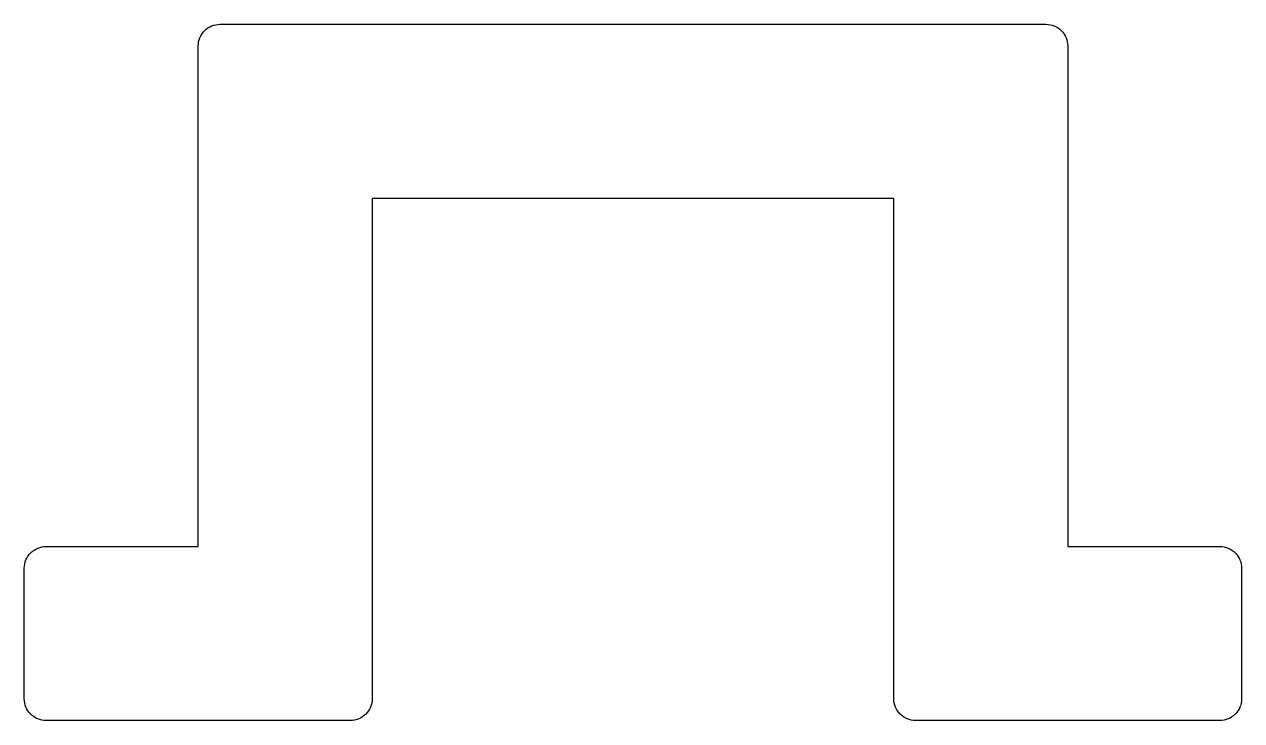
# Model space of a CAD drawing. Extents: x 1399.9 to 1413.9, y 308.9 to 316.9.
import ezdxf

# ---------------------------------------------------------------- set-up
doc = ezdxf.new("R2010")
doc.units = 0
doc.layers.get('0').update_dxf_attribs({"linetype": 'CONTINUOUS'})

msp = doc.modelspace()

# ---------------------------------------------------------------- linework, layer by layer
at = {"color": 0}
msp.add_lwpolyline([(1411.851, 316.625), (1411.851, 310.875), (1413.601, 310.875, -0.414214), (1413.851, 310.625), (1413.851, 309.125, -0.414214), (1413.601, 308.875), (1410.101, 308.875, -0.414214), (1409.851, 309.125), (1409.851, 314.875), (1403.851, 314.875), (1403.851, 309.125, -0.414214), (1403.601, 308.875), (1400.101, 308.875, -0.414214), (1399.851, 309.125), (1399.851, 310.625, -0.414214), (1400.101, 310.875), (1401.851, 310.875), (1401.851, 316.625, -0.414214), (1402.101, 316.875), (1411.601, 316.875, -0.414214)], format="xyb", close=True, dxfattribs=at)

doc.saveas('drawing.dxf')
